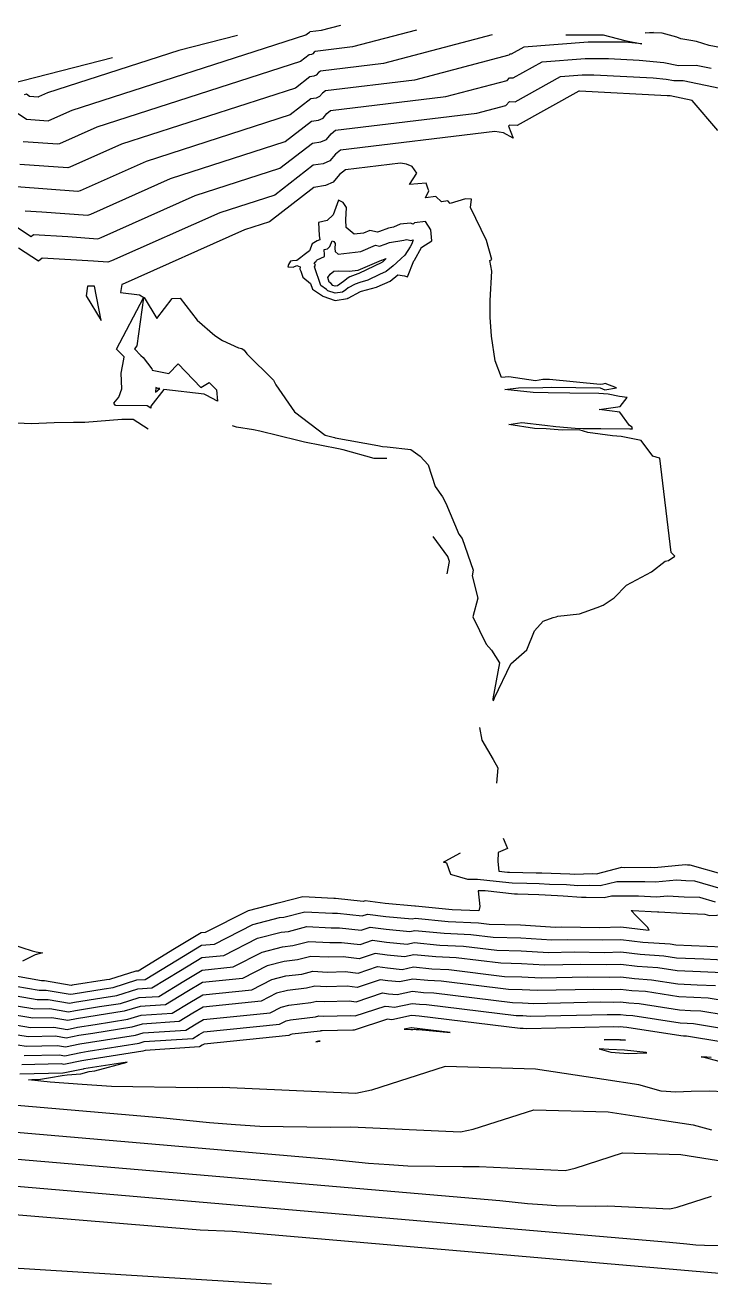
# Model space of a CAD drawing. Extents: x 7167 to 9806, y 3572 to 4349.
# Drawn here: x 8651 to 8984, y 3584 to 4196 of the extents above; entities that cross this region are included whole.
import ezdxf

# ---------------------------------------------------------------- set-up
doc = ezdxf.new("R2010")
doc.units = 0
doc.header["$MEASUREMENT"] = 0
doc.layers.add('CONTOURS', color=3, linetype='CONTINUOUS')

msp = doc.modelspace()

# ---------------------------------------------------------------- linework, layer by layer
at = {"layer": 'CONTOURS', "linetype": 'CONTINUOUS'}
for points, elevation in [([(8647.393456, 4153.246973), (8651.385787, 4150.589859), (8661.93098, 4149.817142), (8662.337915, 4149.952402), (8673.660478, 4155.003029), (8787.336733, 4191.647071), (8788.60406, 4192.625535), (8788.928153, 4192.675403), (8789.150703, 4192.769395), (8789.334582, 4192.993661), (8789.504935, 4193.126547), (8795.008279, 4193.794243), (8804.463072, 4196.275052)], 1978.3425), ([(8841.278352, 4193.907341), (8810.106135, 4185.728175), (8791.961743, 4183.526798), (8791.400093, 4183.088677), (8790.793851, 4182.349277), (8790.060109, 4182.039387), (8788.991582, 4181.874974), (8784.813236, 4178.649003), (8685.636359, 4146.678899), (8667.422349, 4138.554222), (8666.767734, 4138.336637), (8649.80424, 4139.579667)], 1975.061667), ([(8913.939161, 4191.573079), (8931.987305, 4191.512889), (8942.615745, 4188.876043), (8950.805232, 4187.181523), (8942.717076, 4187.972585), (8941.694071, 4188.024999), (8924.788654, 4188.019256), (8893.446578, 4185.51672), (8887.334345, 4182.120622), (8886.56751, 4182.137915), (8886.067515, 4181.604328), (8840.301846, 4169.596038), (8796.875359, 4164.327301), (8795.531117, 4163.278709), (8794.080147, 4161.50904), (8792.324021, 4160.767356), (8789.766625, 4160.373852), (8779.766241, 4152.652867), (8709.588122, 4130.030641), (8677.591219, 4115.757863), (8676.441243, 4115.375627), (8646.641145, 4117.559281)], 1968.5), ([(8878.093632, 4191.539629), (8825.203991, 4177.662106), (8794.418551, 4173.92705), (8793.465605, 4173.183693), (8792.436999, 4171.929158), (8791.192065, 4171.403372), (8789.379104, 4171.124413), (8782.289738, 4165.650935), (8697.61224, 4138.35477), (8672.506784, 4127.156043), (8671.604489, 4126.856132), (8648.222692, 4128.569474)], 1971.780833), ([(8754.110901, 4191.279492), (8725.570934, 4183.921201), (8661.684596, 4163.327158), (8657.25348, 4161.350581), (8657.094225, 4161.297647), (8652.967335, 4161.600052), (8651.404925, 4162.639921), (8650.309693, 4162.328191)], 1981.623333), ([(9007.584155, 4181.769722), (8983.579301, 4186.359217), (8977.447091, 4188.361461), (8974.654089, 4188.769983), (8969.815789, 4189.691627), (8967.832155, 4190.463412), (8960.801806, 4192.316021), (8952.435536, 4192.528393), (8956.554271, 4192.876952)], 1965.219167), ([(8643.405867, 4167.737228), (8693.321455, 4180.60667)], 1984.904167), ([(8650.732261, 4106.035546), (8658.982686, 4105.52885), (8681.277998, 4103.895122), (8682.675653, 4104.359683), (8721.564003, 4121.706512), (8777.242744, 4139.654799), (8790.154147, 4149.623291), (8793.455977, 4150.131341), (8795.723295, 4151.088921), (8797.596629, 4153.373725), (8799.332167, 4154.727552), (8855.399702, 4161.52997), (8885.366043, 4169.392731), (8886.516429, 4170.620406), (8888.280759, 4170.580617), (8902.343756, 4178.394343), (8923.313997, 4180.068731), (8934.625012, 4180.072573), (8949.521302, 4179.309363), (8961.51927, 4178.135902), (8968.658289, 4176.732248), (8977.351616, 4176.825828), (8984.58803, 4175.300454)], 1965.219167), ([(8643.600339, 4100.08695), (8653.663514, 4093.518825), (8654.912905, 4094.503706), (8671.543966, 4093.482317), (8686.114752, 4092.414617), (8687.760088, 4092.961504), (8733.539884, 4113.382382), (8774.719247, 4126.656731), (8790.541669, 4138.87273), (8794.587932, 4139.495325), (8797.366443, 4140.668803), (8799.662141, 4143.468741), (8801.788975, 4145.127804), (8870.497558, 4153.463902), (8884.66457, 4157.181133), (8886.465347, 4159.102897), (8889.227173, 4159.040612), (8911.240934, 4171.271967), (8921.83934, 4172.118206), (8927.555952, 4172.120148), (8956.325528, 4170.646141), (8962.637639, 4170.028785), (8966.393465, 4169.290325), (8970.967009, 4169.339557), (8988.731747, 4165.594904)], 1961.938333), ([(8987.805986, 4144.970983), (8975.386262, 4159.575926), (8964.582402, 4161.853286), (8964.12864, 4161.848402), (8963.756007, 4161.921668), (8963.129754, 4161.982918), (8920.486893, 4164.167723), (8920.364683, 4164.167681), (8920.138111, 4164.149591), (8890.173587, 4147.500608), (8886.414266, 4147.585388), (8886.015412, 4147.159737), (8888.285851, 4141.248057), (8883.464822, 4143.874191), (8879.299042, 4144.633924), (8804.245784, 4135.528055), (8801.727653, 4133.563756), (8799.009591, 4130.248684), (8795.719888, 4128.85931), (8790.92919, 4128.122168), (8772.195749, 4113.658663), (8745.515766, 4105.058253), (8692.844522, 4081.563324), (8690.951507, 4080.934112), (8684.105245, 4081.435784), (8659.093549, 4082.971866), (8657.214572, 4081.490689), (8647.616617, 4087.75517)], 1958.6575), ([(8640.232496, 4003.245984), (8653.73735, 4002.581671), (8664.892687, 4002.962326), (8674.247381, 4003.0993), (8679.887122, 4003.133755), (8697.805392, 4004.655131), (8703.299162, 4004.59753), (8710.67721, 3999.855399)], 1958.6575), ([(8826.820482, 3985.468796), (8820.619181, 3985.55448), (8805.451484, 3989.73722), (8803.307219, 3990.125319), (8786.730777, 3993.367455), (8783.497335, 3994.209645), (8764.941435, 3998.74676), (8761.867187, 3999.503968), (8753.698918, 4000.803053), (8751.746546, 4001.420963)], 1958.6575), ([(8856.050019, 3929.314187), (8857.279497, 3935.37634), (8856.43298, 3937.78733), (8849.258928, 3947.526692)], 1958.6575), ([(8871.801834, 3854.597639), (8873.055588, 3848.526185), (8878.516476, 3839.136425), (8880.853772, 3835.073744), (8880.122465, 3827.495147)], 1958.6575), ([(8883.415422, 3800.759162), (8884.685916, 3797.662348), (8885.543474, 3795.806228), (8881.000384, 3793.922013), (8880.708536, 3789.507224), (8881.242226, 3784.785334), (8885.478403, 3784.31414), (8886.496464, 3784.207108), (8899.427425, 3784.022685), (8900.867021, 3783.969059), (8902.11859, 3783.900462), (8915.886923, 3783.444068), (8918.031285, 3783.276158), (8926.844959, 3783.60427), (8928.730332, 3783.545382), (8941.149113, 3786.62717), (8942.23591, 3786.619989), (8955.274194, 3786.626686), (8957.072051, 3786.538384), (8972.026508, 3787.979499), (8973.104072, 3787.912984), (8974.122372, 3787.87442), (8990.272024, 3783.302741)], 1958.6575), ([(8989.514749, 3776.226736), (8976.604252, 3779.881467), (8972.282287, 3780.045146), (8967.708786, 3780.327457), (8957.542023, 3779.347717), (8952.25943, 3779.607171), (8943.556984, 3779.602701), (8938.632908, 3779.635235), (8930.59766, 3777.641245), (8925.294616, 3777.80688), (8919.77169, 3777.601275), (8914.257126, 3778.03308), (8905.944892, 3778.308615), (8900.815607, 3778.589749), (8894.915732, 3778.809523), (8887.691676, 3778.912553), (8880.03932, 3779.717073), (8870.816433, 3780.742943), (8866.209337, 3780.709657), (8858.379364, 3783.04807), (8857.869836, 3783.086797), (8855.938664, 3788.672022), (8854.318237, 3789.173608), (8855.112423, 3789.54734), (8862.690194, 3793.653833)], 1961.938333), ([(8986.633079, 3769.752109), (8979.086131, 3771.888515), (8971.460502, 3772.177307), (8963.391064, 3772.675414), (8958.011996, 3772.15705), (8949.244665, 3772.587655), (8944.878058, 3772.585413), (8936.116703, 3772.6433), (8932.464987, 3771.737107), (8923.744274, 3772.009491), (8921.512095, 3771.926392), (8912.627328, 3772.622093), (8909.771194, 3772.716768), (8900.764194, 3773.210438), (8890.404039, 3773.59636), (8888.886887, 3773.617998), (8874.600238, 3775.120005), (8874.062854, 3775.179779), (8871.216403, 3775.159213), (8872.031253, 3767.500061), (8871.509166, 3765.434886), (8858.561505, 3766.030698), (8840.750024, 3767.738647), (8840.379198, 3767.660078), (8825.995328, 3769.025904), (8816.165442, 3770.326966), (8815.253714, 3770.02567), (8801.859916, 3771.482651), (8801.022123, 3771.463221), (8785.845254, 3772.24916), (8774.486281, 3769.326013), (8773.791099, 3769.244717), (8759.236587, 3765.525021), (8738.380166, 3754.886243), (8736.505651, 3754.698056), (8723.438534, 3746.912981), (8705.843128, 3736.195845), (8704.667408, 3736.120463), (8691.789597, 3732.104095), (8690.29971, 3731.871956), (8673.674586, 3729.247415), (8673.098472, 3729.127433), (8660.185789, 3731.398402), (8658.691806, 3731.360202), (8646.111928, 3733.610839)], 1965.219167), ([(8646.281971, 3728.849876), (8657.637612, 3726.818264), (8661.08234, 3726.906344), (8672.713868, 3724.860693), (8674.202244, 3725.170666), (8689.19717, 3727.537853), (8693.597176, 3728.223417), (8705.176138, 3731.834696), (8709.149664, 3732.089462), (8724.940516, 3741.707468), (8736.667493, 3748.69412), (8742.908452, 3749.320664), (8761.546093, 3758.827651), (8774.552244, 3762.151632), (8776.683259, 3762.400837), (8786.828133, 3765.011545), (8800.382828, 3764.309611), (8802.790834, 3764.365457), (8814.772633, 3763.062074), (8817.384247, 3763.925124), (8826.217683, 3762.75595), (8839.143469, 3761.528577), (8840.536072, 3761.823634), (8856.57837, 3760.285332), (8871.316651, 3759.607122), (8876.538758, 3758.968719), (8891.87394, 3758.59915), (8908.866501, 3757.596522), (8911.543927, 3757.653117), (8930.470017, 3757.364388), (8940.662221, 3757.685741), (8952.727144, 3756.171509), (8954.430991, 3756.063427), (8953.637402, 3757.486061), (8947.796296, 3763.283985), (8946.005095, 3765.27242), (8945.711572, 3765.571346), (8946.199133, 3765.568124), (8946.229901, 3765.56814), (8958.481968, 3764.966382), (8959.073343, 3765.023371), (8970.638717, 3764.309469), (8981.56801, 3763.895563), (8983.75141, 3763.277482), (8998.238258, 3763.786809)], 1968.5), ([(8646.452014, 3724.088913), (8656.583418, 3722.276327), (8661.97889, 3722.414287), (8672.329264, 3720.593954), (8674.729903, 3721.093916), (8688.094631, 3723.203751), (8695.404756, 3724.34274), (8705.684869, 3727.54893), (8712.456199, 3727.98308), (8726.442498, 3736.501955), (8736.829335, 3742.690184), (8747.436739, 3743.755085), (8763.855599, 3752.130281), (8775.313389, 3755.058548), (8778.880237, 3755.475662), (8787.811012, 3757.77393), (8799.743533, 3757.156001), (8803.721753, 3757.248263), (8814.291552, 3756.098478), (8818.603052, 3757.523282), (8826.440038, 3756.485996), (8837.907741, 3755.397076), (8840.32212, 3755.908621), (8854.595235, 3754.539967), (8867.708143, 3753.936551), (8878.428526, 3752.625983), (8892.035298, 3752.298067), (8907.112648, 3751.408444), (8914.743878, 3751.569752), (8931.573014, 3751.313013), (8940.635951, 3751.598761), (8951.364117, 3750.252302), (8964.623459, 3749.41121), (8967.413211, 3748.974005), (8982.675827, 3748.298655), (8997.194392, 3747.598739)], 1971.780833), ([(8644.208708, 3749.180613), (8654.223494, 3745.993383), (8656.201003, 3745.480066), (8659.169374, 3744.986342), (8655.628136, 3744.08146), (8649.430468, 3740.981506)], 1961.938333), ([(8646.622057, 3719.327951), (8655.529223, 3717.73439), (8662.875441, 3717.922229), (8671.94466, 3716.327214), (8675.257561, 3717.017166), (8686.992091, 3718.869649), (8697.212336, 3720.462063), (8706.193599, 3723.263164), (8715.762734, 3723.876697), (8727.94448, 3731.296442), (8736.991177, 3736.686247), (8751.965025, 3738.189506), (8766.165105, 3745.432911), (8776.074534, 3747.965463), (8781.077215, 3748.550486), (8788.79389, 3750.536315), (8799.104238, 3750.00239), (8804.652671, 3750.131069), (8813.810472, 3749.134881), (8819.821856, 3751.121441), (8826.662393, 3750.216042), (8836.672012, 3749.265575), (8840.108168, 3749.993608), (8852.6121, 3748.794601), (8864.099635, 3748.265981), (8880.318294, 3746.283246), (8892.196657, 3745.996985), (8905.358796, 3745.220367), (8917.943829, 3745.486387), (8932.67601, 3745.261639), (8940.609682, 3745.511782), (8950.00109, 3744.333095), (8961.608283, 3743.596805), (8967.752127, 3742.633953), (8981.035746, 3742.046171), (8993.671791, 3741.437008)], 1975.061667), ([(8990.149189, 3735.275278), (8979.395665, 3735.793687), (8968.091043, 3736.293902), (8958.593107, 3737.7824), (8948.638063, 3738.413888), (8940.583412, 3739.424802), (8933.779006, 3739.210264), (8921.143779, 3739.403022), (8903.604944, 3739.032289), (8892.358016, 3739.695902), (8882.208063, 3739.94051), (8860.491127, 3742.59541), (8850.628965, 3743.049236), (8839.894216, 3744.078595), (8835.436283, 3743.134074), (8826.884749, 3743.946088), (8821.040661, 3744.719599), (8813.329391, 3742.171285), (8805.583589, 3743.013875), (8798.464943, 3742.84878), (8789.776769, 3743.2987), (8783.274193, 3741.625311), (8776.835679, 3740.872379), (8768.474611, 3738.735541), (8756.493312, 3732.623928), (8737.153019, 3730.682311), (8729.446462, 3726.090929), (8719.06927, 3719.770315), (8706.70233, 3718.977398), (8699.019916, 3716.581386), (8685.889551, 3714.535546), (8675.785219, 3712.940417), (8671.560056, 3712.060475), (8663.771991, 3713.430171), (8654.475029, 3713.192453), (8646.7921, 3714.566988)], 1978.3425), ([(8646.962143, 3709.806026), (8653.420835, 3708.650516), (8664.668542, 3708.938114), (8671.175452, 3707.793736), (8676.312878, 3708.863667), (8684.787011, 3710.201444), (8700.827496, 3712.700708), (8707.21106, 3714.691632), (8722.375805, 3715.663932), (8730.948444, 3720.885417), (8737.314861, 3724.678375), (8761.021598, 3727.058349), (8770.784117, 3732.038171), (8777.596824, 3733.779294), (8785.471171, 3734.700135), (8790.759648, 3736.061085), (8797.825648, 3735.69517), (8806.514507, 3735.896681), (8812.84831, 3735.207689), (8822.259465, 3738.317757), (8827.107104, 3737.676134), (8834.200554, 3737.002573), (8839.680265, 3738.163582), (8848.64583, 3737.303871), (8856.882619, 3736.924839), (8884.097831, 3733.597774), (8892.519374, 3733.39482), (8901.851091, 3732.844212), (8924.34373, 3733.319657), (8934.882002, 3733.15889), (8940.557143, 3733.337823), (8947.275035, 3732.494681), (8955.577931, 3731.967995), (8968.429959, 3729.95385), (8977.755585, 3729.541204), (8986.626588, 3729.113547)], 1981.623333), ([(9002.273788, 3719.806719), (8983.103987, 3722.951817), (8976.115504, 3723.28872), (8968.768875, 3723.613798), (8952.562755, 3726.153591), (8945.912008, 3726.575474), (8940.530873, 3727.250843), (8935.984999, 3727.107515), (8927.543681, 3727.236293), (8900.097239, 3726.656134), (8892.680733, 3727.093737), (8885.987599, 3727.255038), (8853.274111, 3731.254268), (8846.662695, 3731.558505), (8839.466313, 3732.248569), (8832.964825, 3730.871072), (8827.329459, 3731.40618), (8823.47827, 3731.915915), (8812.367229, 3728.244093), (8807.445425, 3728.779487), (8797.186353, 3728.54156), (8791.742526, 3728.82347), (8787.66815, 3727.77496), (8778.357969, 3726.68621), (8773.093623, 3725.340801), (8765.549885, 3721.49277), (8737.476703, 3718.674439), (8732.450426, 3715.679904), (8725.682341, 3711.557549), (8707.719791, 3710.405866), (8702.635076, 3708.820031), (8683.684472, 3705.867342), (8676.840536, 3704.786918), (8670.790848, 3703.526996), (8665.565093, 3704.446056), (8652.36664, 3704.108579), (8647.132186, 3705.045063)], 1984.904167), ([(8647.302229, 3700.2841), (8651.312446, 3699.566642), (8666.461643, 3699.953998), (8670.406244, 3699.260257), (8677.368194, 3700.710168), (8682.581932, 3701.533239), (8704.442656, 3704.939354), (8708.228522, 3706.1201), (8728.988876, 3707.451167), (8733.952409, 3710.474391), (8737.638545, 3712.670502), (8770.078171, 3715.927191), (8775.403129, 3718.643431), (8779.119115, 3719.593125), (8789.865128, 3720.849784), (8792.725405, 3721.585855), (8796.547058, 3721.38795), (8808.376344, 3721.662294), (8811.886148, 3721.280496), (8824.697074, 3725.514073), (8827.551814, 3725.136226), (8831.729097, 3724.739571), (8839.252361, 3726.333556), (8844.67956, 3725.81314), (8849.665603, 3725.583697), (8887.877368, 3720.912302), (8892.842091, 3720.792655), (8898.343387, 3720.468057), (8930.743632, 3721.152928), (8937.087995, 3721.056141), (8940.504603, 3721.163864), (8944.548981, 3720.656266), (8949.547579, 3720.339186), (8969.107791, 3717.273747), (8974.475424, 3717.036236), (8979.581385, 3716.790086), (9003.175389, 3712.91913)], 1988.185), ([(8650.258252, 3695.024704), (8667.358194, 3695.461941), (8670.02164, 3694.993517), (8677.895853, 3696.633418), (8681.479392, 3697.199137), (8706.250236, 3701.058677), (8708.737252, 3701.834334), (8732.295411, 3703.344784), (8735.454391, 3705.268878), (8737.800386, 3706.666566), (8774.606458, 3710.361612), (8777.712635, 3711.946061), (8779.88026, 3712.500041), (8792.062106, 3713.924609), (8793.708284, 3714.34824), (8795.907763, 3714.234339), (8809.307262, 3714.5451), (8811.405068, 3714.3169), (8825.915879, 3719.112232), (8827.774169, 3718.866272), (8830.493368, 3718.60807), (8839.038409, 3720.418543), (8842.696425, 3720.067774), (8846.057094, 3719.913127), (8889.767136, 3714.569565), (8893.00345, 3714.491572), (8896.589534, 3714.279979), (8933.943582, 3715.069563), (8938.190991, 3715.004766), (8940.478334, 3715.076885), (8943.185954, 3714.737059), (8946.532403, 3714.524781), (8969.446707, 3710.933695), (8972.835343, 3710.783753), (8976.058784, 3710.628356), (9004.076989, 3706.031542)], 1991.465833), ([(9004.97859, 3699.143954), (8972.536183, 3704.466625), (8971.195263, 3704.531269), (8969.785623, 3704.593644), (8943.517227, 3708.710376), (8941.822927, 3708.817852), (8940.452064, 3708.989905), (8939.293987, 3708.953392), (8937.143533, 3708.986198), (8894.835682, 3708.091902), (8893.164809, 3708.19049), (8891.656905, 3708.226829), (8842.448586, 3714.242556), (8840.71329, 3714.322409), (8838.824457, 3714.50353), (8829.257639, 3712.476569), (8827.996524, 3712.596319), (8827.134683, 3712.71039), (8810.923987, 3707.353304), (8810.23818, 3707.427906), (8795.268467, 3707.080729), (8794.691162, 3707.110625), (8794.259084, 3706.999433), (8780.641405, 3705.406956), (8780.022141, 3705.248691), (8779.134744, 3704.796033), (8737.962228, 3700.66263), (8736.956373, 3700.063365), (8735.601947, 3699.238402), (8709.245983, 3697.548568), (8708.057816, 3697.177999), (8680.376852, 3692.865035), (8678.423511, 3692.556669), (8669.637036, 3690.726778), (8668.254744, 3690.969883), (8649.204057, 3690.482767)], 1994.746667), ([(8990.946099, 3677.49692), (8983.594052, 3677.687601), (8974.831098, 3677.595401), (8967.354902, 3677.254554), (8960.251498, 3677.775962), (8949.419132, 3680.825965), (8932.395702, 3683.372678), (8899.142795, 3688.525961), (8855.105073, 3689.777877), (8819.248171, 3678.174222), (8811.66457, 3676.632756), (8746.752298, 3679.554414), (8734.425308, 3679.420403), (8692.814286, 3680.04109), (8678.559654, 3680.966335), (8663.002312, 3682.17265), (8652.388915, 3683.269386), (8654.003054, 3683.463974), (8657.295081, 3683.415168), (8663.044698, 3684.336188), (8668.724332, 3685.289088), (8671.163192, 3685.664654), (8677.93478, 3686.118533), (8681.91501, 3687.283783), (8684.633575, 3687.625685), (8700.494786, 3691.837289), (8679.274313, 3688.530932), (8678.95117, 3688.479919), (8669.252432, 3686.460038), (8669.151295, 3686.477826), (8648.149863, 3685.94083)], 1998.0275), ([(8994.701416, 3690.636846), (8983.653031, 3693.480497), (8979.694303, 3694.450951), (8982.422391, 3694.417322), (8984.582377, 3694.252332)], 1994.746667), ([(8577.038427, 3676.929648), (8716.465274, 3664.960782), (8740.425237, 3662.484877), (8753.211328, 3661.493445), (8764.926763, 3660.733015), (8799.125554, 3660.222892), (8809.256719, 3660.333031), (8862.606076, 3657.931813), (8868.8388, 3659.198695), (8898.308461, 3668.735374), (8934.501681, 3667.706464), (8961.8312, 3663.471143), (8975.822222, 3661.378079), (8984.725004, 3658.871377)], 2001.308333), ([(8506.922557, 3669.816262), (8799.081271, 3644.736383), (8817.848163, 3642.797104), (8827.863002, 3642.020554), (8837.039239, 3641.424939), (8863.8258, 3641.025381), (8871.761141, 3641.111648), (8913.547583, 3639.230869), (8918.429428, 3640.223168), (8941.511849, 3647.692871), (8969.860567, 3646.886967), (8991.266698, 3643.569607)], 2004.589167), ([(8436.806687, 3662.702876), (8881.697269, 3624.511983), (8895.271089, 3623.109331), (8902.514676, 3622.547664), (8909.151715, 3622.116864), (8928.526046, 3621.827869), (8934.265563, 3621.890265), (8964.489089, 3620.529925), (8968.020057, 3621.24764), (8984.715236, 3626.650368)], 2007.87), ([(8366.690817, 3655.58949), (8964.313266, 3604.287584), (8972.694014, 3603.421558), (8977.166351, 3603.074774), (8981.264191, 3602.808789), (8993.226291, 3602.630358)], 2011.150833), ([(9046.929263, 3584.063184), (8751.643354, 3609.411512), (8735.970958, 3610.159833), (8249.154581, 3650.289706)], 2014.431667), ([(7846.48614, 3641.253102), (8770.598728, 3584.032789)], 2014.431667)]:
    msp.add_lwpolyline(points, dxfattribs=dict(at, elevation=elevation))
for points, elevation in [([(8697.259717, 4066.268032), (8706.451643, 4065.032555), (8708.509247, 4063.826326), (8708.622742, 4063.801339), (8714.824683, 4053.630783), (8722.397781, 4063.281253), (8726.161239, 4063.461801), (8734.489856, 4052.827299), (8743.094676, 4045.243953), (8746.820922, 4042.901872), (8754.575395, 4039.25276), (8756.225352, 4039.044686), (8757.395549, 4038.235921), (8758.610563, 4036.449177), (8771.545851, 4023.676018), (8772.716976, 4021.352606), (8781.806669, 4008.144836), (8796.719852, 3996.884181), (8801.23317, 3995.708632), (8801.656614, 3995.625812), (8822.311981, 3991.887314), (8824.591897, 3991.25859), (8826.903656, 3991.226648), (8838.489844, 3989.910483), (8842.919531, 3986.575218), (8846.837878, 3982.366337), (8850.332433, 3971.854905), (8853.933029, 3966.849168), (8855.490269, 3963.74563), (8861.847892, 3948.710862), (8863.471645, 3946.506485), (8868.84936, 3931.190062), (8868.291932, 3928.441567), (8871.108043, 3917.499149), (8868.604891, 3908.46776), (8875.021515, 3895.209884), (8877.723958, 3892.333388), (8881.632275, 3886.167121), (8878.352749, 3868.593838), (8878.403339, 3868.385053), (8878.461572, 3867.685811), (8878.849404, 3868.155748), (8879.177855, 3869.12918), (8887.100223, 3885.567743), (8894.866441, 3892.379677), (8898.551098, 3901.708892), (8902.786151, 3906.383304), (8907.718365, 3908.186419), (8909.101438, 3908.548573), (8909.943048, 3908.864661), (8920.53032, 3909.863519), (8929.150337, 3913.057177), (8932.079821, 3914.211193), (8937.375389, 3917.752357), (8943.465355, 3923.939559), (8955.607021, 3930.398335), (8962.173137, 3935.56604), (8963.762495, 3935.958657), (8966.843627, 3938.041256), (8965.113459, 3939.827218), (8959.524053, 3985.578019), (8959.523236, 3985.584823), (8959.52366, 3985.58739), (8959.518735, 3985.592766), (8956.23205, 3986.606811), (8950.457673, 3994.270525), (8940.757775, 3996.1237), (8936.594965, 3996.512898), (8924.498889, 3998.162907), (8920.28887, 3999.427602), (8912.107461, 3999.341314), (8904.215822, 3999.950961), (8898.6242, 4000.064176), (8886.143147, 4001.988735), (8892.440243, 4003.033273), (8903.612311, 4001.663978), (8909.005424, 4001.098073), (8918.432356, 4000.317188), (8922.088217, 4000.07071), (8930.912713, 4000.147981), (8945.030852, 3999.875921), (8945.608404, 3999.866654), (8945.885527, 3999.854237), (8946.298255, 3999.868606), (8946.103084, 4000.082187), (8946.067961, 4000.691839), (8944.914283, 4001.556202), (8940.193266, 4007.951054), (8930.134988, 4009.27309), (8940.317622, 4010.719677), (8943.779543, 4015.20303), (8939.902817, 4015.730632), (8934.391756, 4016.762577), (8929.987726, 4017.066596), (8915.857431, 4017.273144), (8905.306337, 4017.360279), (8898.005509, 4017.578991), (8884.11042, 4018.987898), (8890.901024, 4019.881412), (8902.730003, 4019.999034), (8906.873914, 4020.131518), (8930.5418, 4019.853521), (8932.785077, 4018.926494), (8938.567694, 4019.872829), (8932.985445, 4021.902711), (8931.90551, 4021.729528), (8930.638196, 4021.546953), (8905.934873, 4023.904318), (8902.753403, 4023.896849), (8899.078866, 4023.296906), (8886.077609, 4025.264288), (8882.56757, 4024.929329), (8879.489602, 4032.980369), (8877.692874, 4044.968981), (8877.014686, 4054.225055), (8877.117825, 4062.373985), (8877.835497, 4076.633321), (8876.944566, 4081.774762), (8877.780894, 4082.219433), (8875.225515, 4091.614737), (8867.546922, 4107.567338), (8867.887867, 4111.676691), (8865.089988, 4111.771482), (8857.658719, 4109.537608), (8856.504533, 4110.833173), (8853.349197, 4110.322849), (8850.533468, 4112.972845), (8845.645239, 4112.35207), (8847.195077, 4115.675811), (8846.653439, 4117.015736), (8845.877524, 4119.482806), (8837.843098, 4118.738561), (8841.438307, 4124.249924), (8839.059097, 4127.511262), (8836.384958, 4128.639328), (8833.453762, 4129.173903), (8806.702592, 4125.928306), (8803.793164, 4123.658772), (8800.652739, 4119.828566), (8796.851844, 4118.223294), (8791.316712, 4117.371607), (8769.672252, 4100.660595), (8757.491647, 4096.734124), (8697.928957, 4070.165145), (8697.877083, 4070.147902), (8697.259717, 4066.268032)], 1955.376667), ([(8778.531555, 4078.719968), (8781.135513, 4078.506719), (8782.954891, 4079.452235), (8784.552646, 4078.651016), (8784.387751, 4077.551015), (8784.867486, 4076.5894), (8785.825622, 4073.764595), (8789.620012, 4070.597886), (8790.534727, 4067.854482), (8795.465907, 4064.557692), (8795.610115, 4064.388258), (8801.630752, 4062.399289), (8807.598949, 4063.340092), (8807.771715, 4063.461856), (8807.891474, 4063.559722), (8813.93757, 4066.693756), (8814.420609, 4066.883705), (8821.776349, 4068.895265), (8822.076148, 4069.039915), (8828.423481, 4071.807825), (8832.196584, 4074.844244), (8835.341576, 4074.393973), (8836.830216, 4073.929993), (8839.894755, 4081.672346), (8840.230644, 4081.986085), (8840.235947, 4081.993855), (8843.612315, 4088.083723), (8843.660081, 4088.241085), (8843.77087, 4088.281073), (8848.72972, 4091.392822), (8848.182262, 4096.709012), (8845.543366, 4100.707121), (8840.281099, 4100.099252), (8839.579657, 4099.526254), (8838.231342, 4099.906858), (8833.235549, 4099.491341), (8829.955816, 4097.978223), (8827.580896, 4097.581575), (8823.265987, 4095.942745), (8822.221873, 4095.593105), (8818.447012, 4096.479296), (8815.427676, 4095.179946), (8810.809406, 4094.64016), (8806.975883, 4097.895069), (8806.766437, 4101.571313), (8807.081147, 4107.635383), (8805.556904, 4110.0489), (8803.324505, 4111.145992), (8800.689737, 4104.02872), (8797.765622, 4101.289974), (8793.541168, 4100.335497), (8793.887822, 4093.899057), (8794.110133, 4091.911782), (8792.883259, 4091.326194), (8790.450512, 4089.876256), (8789.134621, 4086.555733), (8786.547224, 4084.593062), (8784.97215, 4083.316944), (8782.976402, 4081.796573), (8780.873091, 4081.685152), (8779.819255, 4081.461198), (8778.892956, 4079.917861), (8778.531555, 4078.719968)], 1955.376667), ([(8791.432694, 4080.712794), (8792.35293, 4081.41084), (8792.535183, 4081.870738), (8792.872122, 4082.071557), (8796.50578, 4083.805903), (8796.417886, 4084.591603), (8796.280831, 4087.136347), (8797.951033, 4087.513714), (8799.107127, 4088.596519), (8800.148822, 4091.41044), (8801.031435, 4090.976688), (8801.634067, 4090.022467), (8801.509642, 4087.624945), (8801.592449, 4086.171487), (8803.108091, 4084.884609), (8814.10295, 4086.169694), (8821.291176, 4089.263098), (8823.260742, 4088.80072), (8825.964208, 4089.706026), (8828.028818, 4090.490178), (8835.104639, 4091.671948), (8835.684728, 4091.939574), (8836.568339, 4092.013067), (8838.466022, 4091.477386), (8839.570051, 4091.788572), (8838.986921, 4089.867488), (8838.172961, 4088.399369), (8835.465431, 4084.432193), (8833.754383, 4082.833974), (8831.543775, 4080.659179), (8829.914913, 4079.141548), (8826.496482, 4076.390552), (8823.184708, 4074.946372), (8817.478742, 4072.193292), (8813.56746, 4071.123682), (8811.348541, 4070.25112), (8807.885194, 4068.45587), (8806.768108, 4067.542994), (8805.156578, 4066.407206), (8801.608289, 4065.847868), (8798.028823, 4067.030376), (8797.46588, 4067.691793), (8794.654295, 4069.571506), (8791.587159, 4078.770437), (8792.094163, 4079.470423), (8791.721141, 4080.196699), (8791.432694, 4080.712794)], 1958.6575), ([(8798.018979, 4073.552574), (8799.125406, 4075.080142), (8800.980774, 4076.5592), (8803.011303, 4076.750392), (8808.511082, 4076.660697), (8812.778224, 4077.159443), (8824.135341, 4082.0469), (8824.299611, 4082.008336), (8826.515762, 4082.750455), (8824.854594, 4081.202724), (8824.569484, 4080.97328), (8824.293269, 4080.85283), (8813.181134, 4075.491319), (8812.714312, 4075.363658), (8808.759513, 4073.808483), (8807.878914, 4073.352018), (8805.764501, 4071.624133), (8802.714207, 4069.474321), (8801.585826, 4069.296448), (8800.44753, 4069.672493), (8799.465852, 4070.825895), (8798.773864, 4071.28853), (8798.018979, 4073.552574)], 1961.938333), ([(8687.78612, 4052.700834), (8684.504166, 4069.256269), (8681.080327, 4069.340694), (8680.495053, 4064.638939), (8687.78612, 4052.700834)], 1955.376667), ([(8693.887013, 4012.446135), (8696.302553, 4015.382925), (8697.785187, 4019.315012), (8697.464609, 4027.059939), (8698.759139, 4033.839462), (8698.956097, 4034.914029), (8695.301991, 4038.605558), (8708.402128, 4063.581511), (8705.155094, 4040.313786), (8704.05386, 4038.815099), (8707.147233, 4035.527538), (8708.182804, 4034.65006), (8712.408778, 4029.041925), (8712.65645, 4028.489878), (8720.728533, 4026.843155), (8725.264058, 4031.59984), (8736.269467, 4020.022221), (8740.280506, 4022.491694), (8743.887625, 4018.884203), (8744.383245, 4013.362967), (8738.789207, 4016.352514), (8737.83, 4016.735058), (8718.250689, 4019.033801), (8711.981993, 4010.989898), (8711.937365, 4009.927568), (8710.157399, 4011.071615), (8694.680873, 4011.233884), (8693.887013, 4012.446135)], 1955.376667), ([(8716.295247, 4019.576002), (8715.344348, 4019.546835), (8714.990765, 4019.659635), (8714.352946, 4019.950826), (8714.150401, 4017.706037), (8716.295247, 4019.576002)], 1955.376667), ([(8838.473086, 3707.768315), (8839.445037, 3707.78911), (8840.189511, 3707.844768), (8841.07982, 3707.780405), (8842.393942, 3707.75677), (8857.550225, 3706.284666), (8838.840078, 3708.571985), (8838.730155, 3708.577043), (8838.610506, 3708.588517), (8835.124037, 3707.849824), (8838.473086, 3707.768315)], 1998.0275), ([(8792.225718, 3701.678844), (8794.365714, 3702.085802), (8793.810181, 3702.149854), (8793.499936, 3702.017076), (8792.225718, 3701.678844)], 1994.746667), ([(8935.777992, 3696.680546), (8944.146736, 3696.06626), (8952.954677, 3696.467822), (8953.270211, 3696.471142), (8952.95668, 3696.49075), (8952.92201, 3696.491771), (8942.399452, 3697.715211), (8934.71817, 3697.99965), (8930.05902, 3698.290802), (8935.777992, 3696.680546)], 1994.746667), ([(8932.572465, 3702.738571), (8940.343484, 3702.902833), (8940.396984, 3702.902017), (8940.425795, 3702.902926), (8940.4599, 3702.898645), (8940.502051, 3702.895971), (8942.836383, 3702.530139), (8940.736027, 3702.591992), (8940.474243, 3702.622429), (8940.283145, 3702.629506), (8940.009027, 3702.646635), (8939.679116, 3702.687595), (8938.908516, 3702.731894), (8932.572465, 3702.738571)], 1998.0275)]:
    msp.add_lwpolyline(points, close=True, dxfattribs=dict(at, elevation=elevation))

doc.saveas('drawing.dxf')
